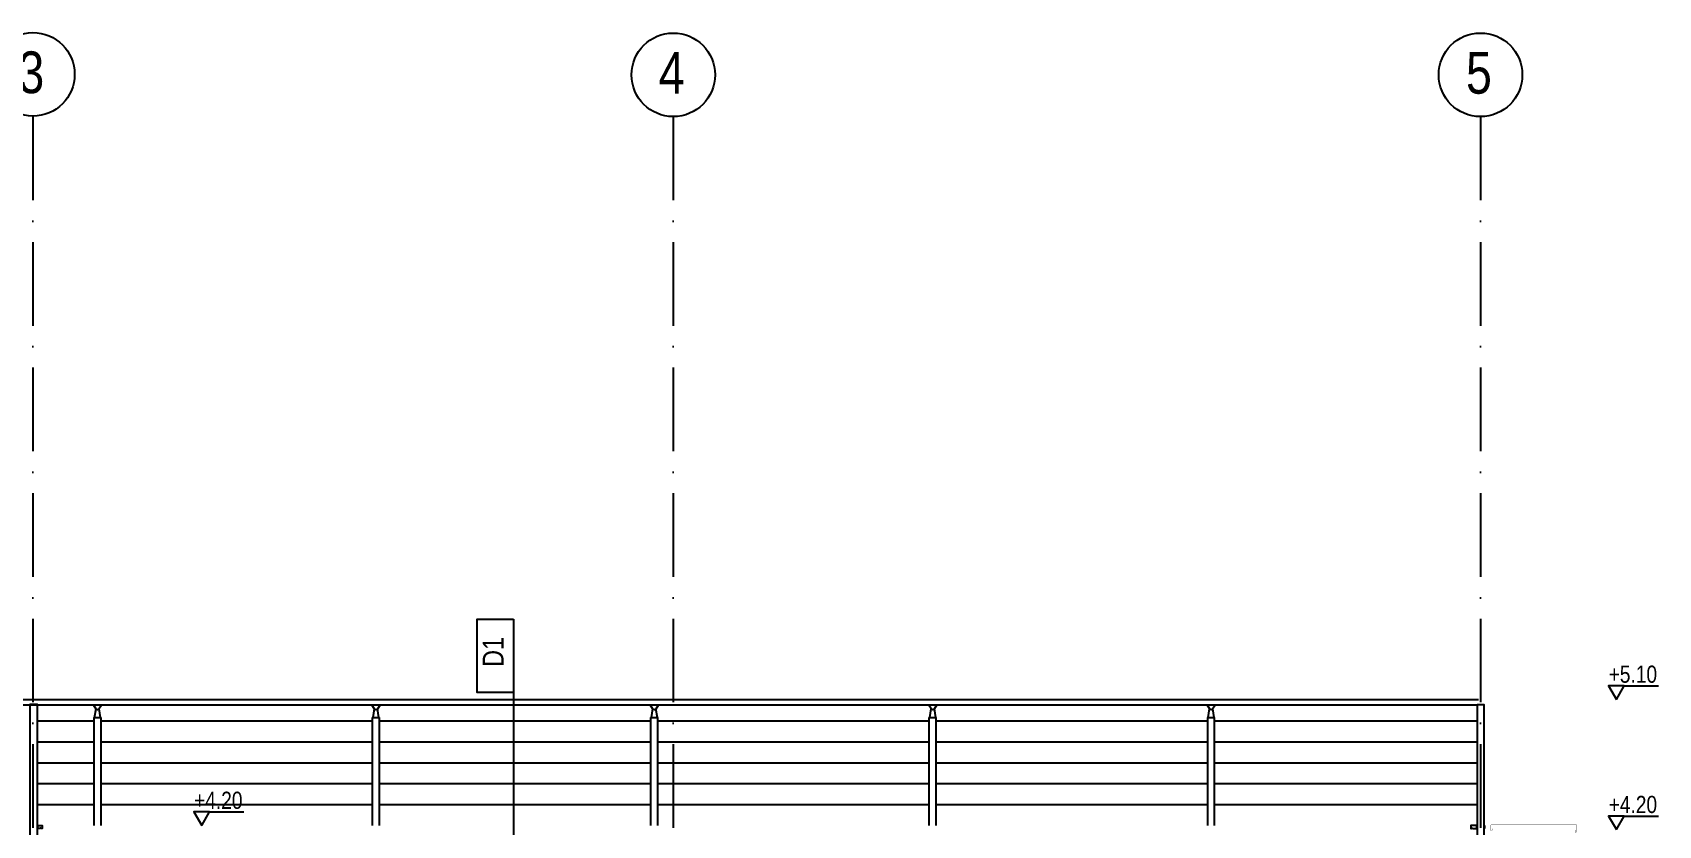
# Model space of a CAD drawing. Header units: millimetres. Extents: x 58205 to 122423, y 1055 to 94479.
# Drawn here: x 70225 to 71393, y 17248 to 17817 of the extents above; entities that cross this region are included whole.
import ezdxf

# ---------------------------------------------------------------- set-up
doc = ezdxf.new("R2010")
doc.units = ezdxf.units.MM
doc.linetypes.add('ACAD_ISO10W100', pattern=[18, 12, -3, 0, -3])
for name, color, linetype in [('+48_KOTY', 3, 'Continuous'), ('+48_MEBLE', 251, 'Continuous'), ('+48_OPISY_ŚCIAN', 3, 'Continuous'), ('+48_OSIE', 8, 'Continuous'), ('+48_WIDOK', 5, 'Continuous'), ('1_CIENKA', 252, 'Continuous'), ('SCHODY_', 2, 'Continuous')]:
    doc.layers.add(name, color=color, linetype=linetype)
doc.styles.add('WRP_ARIAL', font='ARIAL.TTF', dxfattribs={"width": 0.8})

# ---------------------------------------------------------------- blocks, each defined once
blk = doc.blocks.new('OZN_OSI')
at = {"layer": '+48_OSIE', "linetype": 'Continuous', "ltscale": 5}
blk.add_circle((0, -30), 30, dxfattribs=at)
at = {"layer": '+48_OSIE', "linetype": 'Continuous', "ltscale": 5, "style": 'WRP_ARIAL', "width": 0.8}
blk.add_attdef('NR', (-23.3, -43.5), '', height=30, dxfattribs=at)
blk = doc.blocks.new('koty')
at = {"layer": '+48_KOTY', "color": 3, "ltscale": 5}
blk.add_line((70403.15, 11224.99), (70423.15, 11224.99), dxfattribs=at)
blk.add_lwpolyline([(70398.6, 11217.11), (70403.15, 11224.99), (70394.05, 11224.99)], close=True, dxfattribs=at)
at = {"layer": '+48_KOTY', "color": 3, "style": 'WRP_ARIAL', "width": 0.8}
blk.add_attdef('POZIOM', (70403.19, 11226.78), '', height=10, dxfattribs=at)
blk = doc.blocks.new('SCIANA')
at = {"layer": '+48_OPISY_ŚCIAN', "ltscale": 5}
blk.add_line((-25, 0), (25, 0), dxfattribs=at)
blk.add_lwpolyline([(-60, 0), (-25, 0), (-25, 17.5), (-60, 17.5)], close=True, dxfattribs=at)
at = {"layer": '+48_OPISY_ŚCIAN', "ltscale": 5, "style": 'WRP_ARIAL', "width": 0.8}
blk.add_attdef('TYP', (-53.56, 4.8), '', height=10, dxfattribs=at)

msp = doc.modelspace()

# ---------------------------------------------------------------- linework, layer by layer
at = {"layer": '+48_MEBLE'}
for p, q in [((69775.484, 17338.771), (71263.984, 17338.771)), ((69775.484, 17334.771), (71262.984, 17334.771)), ((70228.584, 17323.271), (70269.484, 17323.271)), ((70269.484, 17248.271), (70269.484, 17325.771)), ((70269.484, 17325.771), (70274.484, 17325.771)), ((70269.484, 17248.271), (70269.484, 17325.771)), ((70269.484, 17325.771), (70274.484, 17325.771)), ((70274.484, 17248.271), (70274.484, 17325.771)), ((70274.484, 17248.271), (70274.484, 17325.771)), ((70274.484, 17323.271), (70469.484, 17323.271)), ((70469.484, 17248.271), (70469.484, 17325.771)), ((70469.484, 17325.771), (70474.484, 17325.771)), ((70474.484, 17248.271), (70474.484, 17325.771)), ((70474.484, 17323.271), (70669.484, 17323.271)), ((70669.484, 17248.271), (70669.484, 17325.771)), ((70669.484, 17325.771), (70674.484, 17325.771)), ((70674.484, 17248.271), (70674.484, 17325.771)), ((70674.484, 17323.271), (70869.484, 17323.271)), ((70869.484, 17248.271), (70869.484, 17325.771)), ((70869.484, 17325.771), (70874.484, 17325.771)), ((70874.484, 17248.271), (70874.484, 17325.771)), ((70874.484, 17323.271), (71069.484, 17323.271)), ((71069.484, 17248.271), (71069.484, 17325.771)), ((71069.484, 17325.771), (71074.484, 17325.771)), ((71074.484, 17248.271), (71074.484, 17325.771)), ((71074.484, 17323.271), (71262.983, 17323.271)), ((70228.584, 17308.271), (70269.484, 17308.271)), ((70274.484, 17308.271), (70469.484, 17308.271)), ((70474.484, 17308.271), (70669.484, 17308.271)), ((70674.484, 17308.271), (70869.484, 17308.271)), ((70874.484, 17308.271), (71069.484, 17308.271)), ((71074.484, 17308.271), (71262.983, 17308.271)), ((70228.584, 17293.271), (70269.484, 17293.271)), ((70274.484, 17293.271), (70469.484, 17293.271)), ((70474.484, 17293.271), (70669.484, 17293.271)), ((70674.484, 17293.271), (70869.484, 17293.271)), ((70874.484, 17293.271), (71069.484, 17293.271)), ((71074.484, 17293.271), (71262.983, 17293.271)), ((70228.584, 17278.271), (70269.484, 17278.271)), ((70274.484, 17278.271), (70469.484, 17278.271)), ((70474.484, 17278.271), (70669.484, 17278.271)), ((70674.484, 17278.271), (70869.484, 17278.271)), ((70874.484, 17278.271), (71069.484, 17278.271)), ((71074.484, 17278.271), (71262.983, 17278.271)), ((70228.584, 17263.271), (70269.484, 17263.271)), ((70274.484, 17263.271), (70469.484, 17263.271)), ((70474.484, 17263.271), (70669.484, 17263.271)), ((70674.484, 17263.271), (70869.484, 17263.271)), ((70874.484, 17263.271), (71069.484, 17263.271)), ((71074.484, 17263.271), (71262.983, 17263.271))]:
    msp.add_line(p, q, dxfattribs=at)
for points in [[(70274.984, 17334.771), (70272.975, 17331.771, -0.4595573), (70270.975, 17331.771), (70268.984, 17334.771)], [(70274.984, 17334.771), (70272.975, 17331.771, -0.4595573), (70270.975, 17331.771), (70268.984, 17334.771)], [(70474.984, 17334.771), (70472.975, 17331.771, -0.4595573), (70470.975, 17331.771), (70468.984, 17334.771)], [(70674.984, 17334.771), (70672.975, 17331.771, -0.4595573), (70670.975, 17331.771), (70668.984, 17334.771)], [(70874.984, 17334.771), (70872.975, 17331.771, -0.4595573), (70870.975, 17331.771), (70868.984, 17334.771)], [(71074.984, 17334.771), (71072.975, 17331.771, -0.4595573), (71070.975, 17331.771), (71068.984, 17334.771)]]:
    msp.add_lwpolyline(points, format="xyb", dxfattribs=at)
for points in [[(70269.842, 17325.771), (70270.845, 17331.967)], [(70269.842, 17325.771), (70270.845, 17331.967)], [(70274.108, 17325.771), (70273.106, 17331.965)], [(70274.108, 17325.771), (70273.106, 17331.965)], [(70469.842, 17325.771), (70470.845, 17331.967)], [(70474.108, 17325.771), (70473.106, 17331.965)], [(70669.842, 17325.771), (70670.845, 17331.967)], [(70674.108, 17325.771), (70673.106, 17331.965)], [(70869.842, 17325.771), (70870.845, 17331.967)], [(70874.108, 17325.771), (70873.106, 17331.965)], [(71069.842, 17325.771), (71070.845, 17331.967)], [(71074.108, 17325.771), (71073.106, 17331.965)]]:
    msp.add_lwpolyline(points, dxfattribs=at)
at = {"layer": '+48_OPISY_ŚCIAN'}
msp.add_lwpolyline([(70570.839, 17338.375), (70570.839, 17161.824)], dxfattribs=at)
at = {"layer": '+48_OSIE', "linetype": 'ACAD_ISO10W100', "ltscale": 5}
for p, q in [((70225.484, 17757.048), (70225.484, 16319.517)), ((70685.484, 17757.048), (70685.484, 16319.517)), ((71265.484, 17757.048), (71265.484, 16319.517))]:
    msp.add_line(p, q, dxfattribs=at)
at = {"layer": '+48_WIDOK'}
for points in [[(70224.034, 17237.771), (70223.584, 17237.771), (70223.584, 17335.272), (70228.584, 17335.272), (70228.584, 17237.771), (70228.134, 17237.771)], [(71267.534, 17237.771), (71267.984, 17237.771), (71267.984, 17334.771), (71262.984, 17334.771), (71262.983, 17237.771), (71263.433, 17237.771)]]:
    msp.add_lwpolyline(points, dxfattribs=at)
at = {"layer": '+48_WIDOK', "const_width": 0.2}
msp.add_lwpolyline([(71274.432, 17245.828), (71273.644, 17244.681, -0.73667852), (71272.914, 17244.907), (71272.914, 17248.21, -0.41421356), (71273.614, 17248.91), (71334.284, 17248.91), (71334.284, 17243.453, -1.1211912), (71333.43, 17243.453), (71333.43, 17244.897)], format="xyb", dxfattribs=at)
at = {"layer": '1_CIENKA', "lineweight": -3}
for points in [[(70228.934, 17246.072), (70228.934, 17248.072, -0.41421356), (70229.134, 17248.272), (70231.984, 17248.272, -0.41408258), (70232.084, 17248.172), (70232.084, 17246.072), (70231.534, 17246.072, 0.536675), (70230.534, 17246.072), (70228.934, 17246.072)], [(71262.634, 17248.271), (71258.584, 17248.271, 0.41408258), (71258.484, 17248.171), (71258.484, 17246.071), (71259.034, 17246.071, -0.536675), (71260.034, 17246.071), (71262.634, 17246.071)]]:
    msp.add_lwpolyline(points, format="xyb", dxfattribs=at)
for points in [[(71262.634, 17248.271), (71262.634, 17246.071)], [(71268.334, 17248.271), (71268.334, 17246.071)]]:
    msp.add_lwpolyline(points, dxfattribs=at)

# ---------------------------------------------------------------- block references
at = {"layer": '+48_KOTY'}
ref = msp.add_blockref('koty', (-15364.922, 3519.776), dxfattribs=dict(at, xscale=1.231956389266998, yscale=1.231956389264269, zscale=1.231956389264917))
ref.add_attrib('POZIOM', '+5.10', (71357.502, 17350.682), dxfattribs={"color": 3, "height": 12.3196, "style": 'WRP_ARIAL', "width": 0.8})
ref = msp.add_blockref('koty', (-16381.186, 3429.276), dxfattribs=dict(at, xscale=1.231956389266998, yscale=1.231956389264269, zscale=1.231956389264917))
ref.add_attrib('POZIOM', '+4.20', (70341.238, 17260.182), dxfattribs={"color": 3, "height": 12.3196, "style": 'WRP_ARIAL', "width": 0.8})
ref = msp.add_blockref('koty', (-15364.922, 3426.276), dxfattribs=dict(at, xscale=1.231956389266998, yscale=1.231956389264269, zscale=1.231956389264917))
ref.add_attrib('POZIOM', '+4.20', (71357.502, 17257.182), dxfattribs={"color": 3, "height": 12.3196, "style": 'WRP_ARIAL', "width": 0.8})
at = {"layer": '+48_OPISY_ŚCIAN'}
ref = msp.add_blockref('SCIANA', (70570.839, 17306.224), dxfattribs=dict(at, xscale=-1.5, yscale=1.5, zscale=1.5, rotation=90))
ref.add_attrib('TYP', 'D1', (70563.639, 17362.1), dxfattribs={"ltscale": 5, "height": 15, "rotation": 90, "style": 'WRP_ARIAL', "width": 0.8})
at = {"layer": 'SCHODY_'}
ref = msp.add_blockref('OZN_OSI', (70225.484, 17817.381), dxfattribs=at)
ref.add_attrib('NR', '3', (70215.014, 17773.839), dxfattribs={"layer": '+48_OSIE', "linetype": 'Continuous', "ltscale": 5, "height": 30, "style": 'WRP_ARIAL', "width": 0.8})
ref = msp.add_blockref('OZN_OSI', (70685.547, 17817.048), dxfattribs=at)
ref.add_attrib('NR', '4', (70675.078, 17773.506), dxfattribs={"layer": '+48_OSIE', "linetype": 'Continuous', "ltscale": 5, "height": 30, "style": 'WRP_ARIAL', "width": 0.8})
ref = msp.add_blockref('OZN_OSI', (71265.484, 17817.048), dxfattribs=at)
ref.add_attrib('NR', '5', (71255.014, 17773.506), dxfattribs={"layer": '+48_OSIE', "linetype": 'Continuous', "ltscale": 5, "height": 30, "style": 'WRP_ARIAL', "width": 0.8})

doc.saveas('drawing.dxf')
